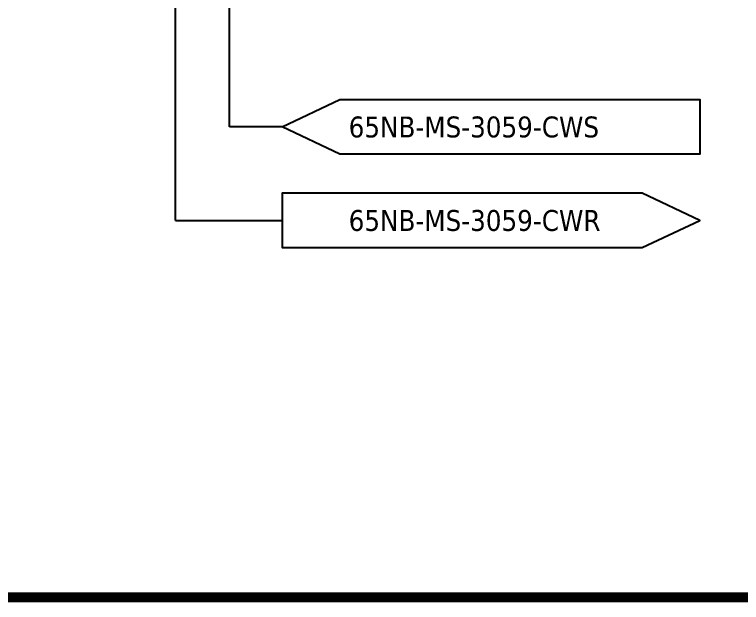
# Model space of a CAD drawing. Header units: millimetres. Extents: x 25096 to 30217, y 6541 to 10165.
# Drawn here: x 27761.7 to 28150, y 6540.8 to 6855 of the extents above; entities that cross this region are included whole.
import ezdxf

# ---------------------------------------------------------------- set-up
doc = ezdxf.new("R2010")
doc.units = ezdxf.units.MM
doc.layers.add('CW LINE', color=6, linetype='Continuous')
doc.layers.add('Reference', color=6, linetype='Continuous')
doc.layers.add('TITLE TEXT', color=7, linetype='Continuous', lineweight=20)

msp = doc.modelspace()

# ---------------------------------------------------------------- linework, layer by layer
at = {"layer": 'CW LINE'}
for p, q in [((27847.75, 6744.97), (27847.74, 6961.06)), ((27876.5, 6794.95), (27876.5, 6961.06)), ((27847.75, 6744.97), (27904.6, 6744.98))]:
    msp.add_line(p, q, dxfattribs=at)
msp.add_lwpolyline([(27904.6, 6794.95), (27876.5, 6794.95)], dxfattribs=at)
at = {"layer": 'Reference'}
for points in [[(27935.39, 6809.51), (28127.86, 6809.51), (28127.86, 6780.39), (27935.39, 6780.39), (27904.6, 6794.95)], [(28097.06, 6759.54), (27904.6, 6759.54), (27904.6, 6730.42), (28097.06, 6730.42), (28127.86, 6744.98)]]:
    msp.add_lwpolyline(points, close=True, dxfattribs=at)
at = {"layer": 'TITLE TEXT', "ltscale": 5, "const_width": 5.38}
msp.add_lwpolyline([(30214.49, 10162.15), (30214.49, 6543.48), (25098.45, 6543.48), (25098.45, 10162.15)], close=True, dxfattribs=at)

# ---------------------------------------------------------------- texts
at = {"char_height": 11.1664, "attachment_point": 1}
for s, insert in [('{\\fTahoma|b0|i0|c0|p34;65NB-MS-3059-CWS}', (27940.18, 6800.48)), ('{\\fTahoma|b0|i0|c0|p34;65NB-MS-3059-CWR}', (27940.18, 6750.51))]:
    msp.add_mtext_dynamic_manual_height_columns(s, width=282.3154, gutter_width=8.96, heights=[0], dxfattribs=dict(at, insert=insert))

doc.saveas('drawing.dxf')
